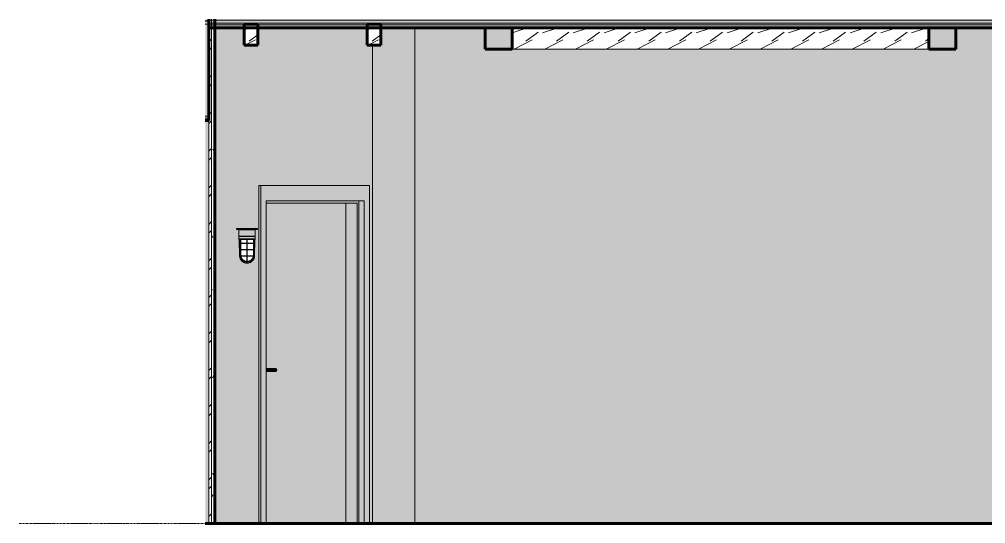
# Model space of a CAD drawing. Header units: inches. Extents: x 2872 to 9394, y -6 to 375.
# Drawn here: x 6504.2 to 6755.5, y 136 to 267.2 of the extents above; entities that cross this region are included whole.
import ezdxf

# ---------------------------------------------------------------- set-up
doc = ezdxf.new("R2010")
doc.units = ezdxf.units.IN
doc.header["$MEASUREMENT"] = 0
doc.linetypes.add('Grid Line 1_2_', pattern=[0.875, 0.5, -0.125, 0.125, -0.125])
for name, color, linetype, lineweight in [('0-3', 10, 'Continuous', 9), ('0-4', 90, 'Continuous', 5), ('A-DOOR', 31, 'Continuous', 18), ('A-DOOR-9', 31, 'Continuous', 9), ('A-DOOR-FRAM', 31, 'Continuous', 9), ('A-DOOR-FRAM-3', 31, 'Continuous', 18), ('A-FLOR-1', 8, 'Continuous', 5), ('A-FLOR-2', 7, 'Continuous', 60), ('A-FLOR-LEVL-1', 51, 'Grid Line 1_2_', 9), ('A-FLOR-MCUT-1', 250, 'Continuous', 18), ('A-FLOR-PATT-1', 252, 'Continuous', 9), ('A-FLOR-PATT-2', 253, 'Continuous', 9), ('A-FLOR-PATT-3', 10, 'Continuous', 9), ('A-WALL', 113, 'Continuous', 18), ('A-WALL-PATT-1', 111, 'Continuous', 9), ('E-LITE-EQPM', 33, 'Continuous', 9), ('I-WALL', 2, 'Continuous', 18), ('I-WALL-1', 2, 'Continuous', 5), ('I-WALL-4', 2, 'Continuous', 60), ('S-BEAM', 12, 'Continuous', 9), ('S-BEAM-2', 10, 'Continuous', 9), ('S-BEAM-3', 7, 'Continuous', 60), ('S-BEAM-5', 35, 'Continuous', 9)]:
    doc.layers.add(name, color=color, linetype=linetype, lineweight=lineweight)
pattern_1 = [(0, (0, 0), (0, 2.399), []), (315, (0, 0), (2.3985062, 0), [3.393, -3.393]), (45, (0, 0), (2.3985062, 0), [3.393, -3.393])]
pattern_2 = [(216.87, (3.199, 7.997), (23.9897714, 15.9936429), [3.998, -35.986]), (206.565, (7.997, 5.598), (-7.9970807, -7.996619), [8.941, -8.941]), (198.435, (7.997, 1.599), (-15.9938446, -7.9970983), [5.058, -20.23])]

# ---------------------------------------------------------------- blocks, each defined once
blk = doc.blocks.new('CTR - 1st Phase - Shell_rvt-6-INTERIOR ELEVATION - CORRIDOR EAST _202_E_ - 2ND FLOOR - WEST WALL')
at = {"layer": 'A-FLOR-1'}
blk.add_hatch(color=256, dxfattribs=at).paths.add_polyline_path([(2972.63, 265.75), (3479.22, 265.75), (3479.22, 266), (3481.17, 266), (3481.17, 266.25), (2447.2, 266.25), (2447.2, 265.75), (2964.41, 265.75)], flags=0)
at = {"layer": 'A-FLOR-PATT-1'}
h = blk.add_hatch(dxfattribs=at)
h.set_pattern_fill('FP_1', color=256, style=0, pattern_type=2)
h.set_pattern_definition([(161.57, (0.24, 0.24), (-1.92045124, 0.00015035), [0, -13.661, 1.517, 0]), (18.43, (-0.24, 0.24), (-1.92045124, -0.00015035), [0, -13.661, 1.517, 0]), (108.43, (0.24, 0.24), (0.95996907, -4.80073665), [4.553, -10.625]), (71.57, (-0.24, 0.24), (0.95996907, 4.80073665), [4.553, -10.625])])
h.paths.add_polyline_path([(3498.96, 242), (3498.96, 266), (3479.22, 266), (3479.22, 242)], flags=0)
h.paths.add_polyline_path([(2446.3, 242), (2447.2, 242), (2447.2, 266), (2446.3, 266), (2446.3, 242.06)], flags=0)
at = {"layer": 'A-FLOR-PATT-2'}
h = blk.add_hatch(dxfattribs=at)
h.set_pattern_fill('FP_2', color=256, style=0, pattern_type=2)
h.set_pattern_definition([(0, (0, 0), (7.68, 1.92), [0.634, -5.126, 0.634, -5.126, -30.72]), (0, (0, 0), (7.68, 1.92), [-11.52, 0.634, -10.886, 0.634, -5.126, -13.44]), (0, (0, 0), (7.68, 1.92), [-28.8, 0.634, -3.206, 0.634, -8.966]), (120, (2.88, 0.96), (-5.5027688, 5.6910751), [0.634, -5.126, 0.634, -5.126, -30.72]), (120, (2.88, 0.96), (-5.5027688, 5.6910751), [-11.52, 0.634, -10.886, 0.634, -5.126, -13.44]), (120, (2.88, 0.96), (-5.5027688, 5.6910751), [-28.8, 0.634, -3.206, 0.634, -8.966]), (240, (3.84, 4.8), (-2.1772312, -7.6110751), [0.634, -5.126, 0.634, -5.126, -30.72]), (240, (3.84, 4.8), (-2.1772312, -7.6110751), [-11.52, 0.634, -10.886, 0.634, -5.126, -13.44]), (240, (3.84, 4.8), (-2.1772312, -7.6110751), [-28.8, 0.634, -3.206, 0.634, -8.966])])
h.paths.add_polyline_path([(2980.85, 266.25), (3481.17, 266.25), (3481.17, 267), (2447.2, 267), (2447.2, 266.25), (2972.63, 266.25)], flags=0)
at = {"layer": 'A-FLOR-PATT-3'}
h = blk.add_hatch(dxfattribs=at)
h.set_pattern_fill('FP_3', color=256, style=0, pattern_type=2)
h.set_pattern_definition(pattern_1)
h.paths.add_polyline_path([(3479.22, 267), (3481.17, 267), (3481.17, 267.23), (2447.2, 267.23), (2447.2, 267), (3466.06, 267)], flags=0)
h = blk.add_hatch(dxfattribs=at)
h.set_pattern_fill('FP_3', color=256, style=0, pattern_type=2)
h.set_pattern_definition(pattern_1)
h.paths.add_polyline_path([(3309.81, 265), (3479.22, 265), (3479.22, 265.75), (2447.2, 265.75), (2447.2, 265), (3304.47, 265)], flags=0)
h = blk.add_hatch(dxfattribs=at)
h.set_pattern_fill('FP_4', color=256, style=0, pattern_type=2)
h.set_pattern_definition([(135, (0, 0), (-2.1213203, -2.1213203), [])])
h.paths.add_polyline_path([(2446.3, 135.97), (2447.2, 135.97), (2447.2, 136), (2446.3, 136)], flags=0)
at = {"layer": 'A-FLOR-2'}
for p, q in [((2447.2, 240.87), (2447.2, 267.23)), ((2447.2, 267.23), (2447.2, 265)), ((2447.2, 265), (3481.17, 265)), ((2446.3, 240.87), (2447.2, 240.87)), ((2447.2, 136), (2446.3, 136)), ((3202.37, 136), (2447.2, 136))]:
    blk.add_line(p, q, dxfattribs=at)
at = {"layer": 'A-FLOR-MCUT-1'}
for p, q in [((2447.2, 266.87), (2446.3, 266.87)), ((2447.2, 266.75), (2446.3, 266.75)), ((3481.17, 267), (2447.2, 267)), ((2447.2, 266), (2446.3, 266)), ((3481.17, 266.25), (2447.2, 266.25)), ((3481.17, 265.75), (2447.2, 265.75)), ((2447.2, 242), (2446.3, 242)), ((2447.2, 241.5), (2446.3, 241.5)), ((2447.2, 135.97), (2447.2, 136)), ((2447.2, 136), (2447.2, 135.97))]:
    blk.add_line(p, q, dxfattribs=at)
blk = doc.blocks.new('LVL-Laminated Veneer Lumber - 4X6 S_ PINE - NO_ 1-2422062-INTERIOR ELEVATION - CORRIDOR EAST _202_E_ - 2ND FLOOR - WEST WALL')
at = {"layer": 'S-BEAM'}
h = blk.add_hatch(dxfattribs=at)
h.set_pattern_fill('FP_36', color=256, style=0, pattern_type=2)
h.set_pattern_definition(pattern_2)
h.paths.add_polyline_path([(2456.44, 260.5), (2459.94, 260.5), (2459.94, 265), (2456.44, 265)], flags=0)
at = {"layer": 'S-BEAM-3'}
for p, q in [((2459.94, 266), (2456.44, 266)), ((2456.44, 266), (2456.44, 260.5)), ((2459.94, 260.5), (2459.94, 266)), ((2456.44, 260.5), (2459.94, 260.5))]:
    blk.add_line(p, q, dxfattribs=at)
blk = doc.blocks.new('LVL-Laminated Veneer Lumber - 4X6 S_ PINE - NO_ 1-2422063-INTERIOR ELEVATION - CORRIDOR EAST _202_E_ - 2ND FLOOR - WEST WALL')
at = {"layer": 'S-BEAM'}
h = blk.add_hatch(dxfattribs=at)
h.set_pattern_fill('FP_36', color=256, style=0, pattern_type=2)
h.set_pattern_definition(pattern_2)
h.paths.add_polyline_path([(2488.44, 260.5), (2491.94, 260.5), (2491.94, 265), (2488.44, 265), (2488.44, 260.78)], flags=0)
at = {"layer": 'S-BEAM-3'}
for p, q in [((2491.94, 266), (2488.44, 266)), ((2488.44, 266), (2488.44, 260.5)), ((2491.94, 260.5), (2491.94, 266)), ((2488.44, 260.5), (2491.94, 260.5))]:
    blk.add_line(p, q, dxfattribs=at)
blk = doc.blocks.new('LVL-Laminated Veneer Lumber - _2_SISTERED 4X6 PINE-2259914-INTERIOR ELEVATION - CORRIDOR EAST _202_E_ - 2ND FLOOR - WEST WALL')
at = {"layer": 'S-BEAM-5'}
blk.add_hatch(color=256, dxfattribs=at).paths.add_polyline_path([(2634.5, 259.5), (2641.5, 259.5), (2641.5, 265), (2634.5, 265), (2634.5, 261.17)], flags=0)
at = {"layer": 'S-BEAM-3'}
for p, q in [((2641.5, 265), (2634.5, 265)), ((2634.5, 265), (2634.5, 259.5)), ((2641.5, 259.5), (2641.5, 265)), ((2634.5, 259.5), (2641.5, 259.5))]:
    blk.add_line(p, q, dxfattribs=at)
blk = doc.blocks.new('LVL-Laminated Veneer Lumber - 4X6 S_ PINE - NO_ 1-2391456-INTERIOR ELEVATION - CORRIDOR EAST _202_E_ - 2ND FLOOR - WEST WALL')
at = {"layer": 'S-BEAM'}
h = blk.add_hatch(dxfattribs=at)
h.set_pattern_fill('FP_36', color=256, style=0, pattern_type=2)
h.set_pattern_definition(pattern_2)
h.paths.add_polyline_path([(2577.88, 259.5), (2634.5, 259.5), (2634.5, 265), (2526.12, 265), (2526.12, 259.5), (2569.66, 259.5)], flags=0)
at = {"layer": 'S-BEAM-2'}
blk.add_line((2634.5, 259.5), (2526.12, 259.5), dxfattribs=at)
blk = doc.blocks.new('CTR - 1st Phase - Structure_rvt-6-INTERIOR ELEVATION - CORRIDOR EAST _202_E_ - 2ND FLOOR - WEST WALL')
at = {"layer": '0-3'}
for name, p in [('LVL-Laminated Veneer Lumber - 4X6 S_ PINE - NO_ 1-2422062-INTERIOR ELEVATION - CORRIDOR EAST _202_E_ - 2ND FLOOR - WEST WALL', (0, 0)), ('LVL-Laminated Veneer Lumber - 4X6 S_ PINE - NO_ 1-2422063-INTERIOR ELEVATION - CORRIDOR EAST _202_E_ - 2ND FLOOR - WEST WALL', (0, 0)), ('LVL-Laminated Veneer Lumber - _2_SISTERED 4X6 PINE-2259914-INTERIOR ELEVATION - CORRIDOR EAST _202_E_ - 2ND FLOOR - WEST WALL', (-115.37, 0)), ('LVL-Laminated Veneer Lumber - 4X6 S_ PINE - NO_ 1-2391456-INTERIOR ELEVATION - CORRIDOR EAST _202_E_ - 2ND FLOOR - WEST WALL', (0, 0)), ('LVL-Laminated Veneer Lumber - _2_SISTERED 4X6 PINE-2259914-INTERIOR ELEVATION - CORRIDOR EAST _202_E_ - 2ND FLOOR - WEST WALL', (0, 0))]:
    blk.add_blockref(name, p, dxfattribs=at)
blk = doc.blocks.new('HOLLOW METAL - UNIT DOOR-2191978-INTERIOR ELEVATION - CORRIDOR EAST _202_E_ - 2ND FLOOR - WEST WALL')
at = {"layer": 'A-DOOR'}
for points in [[(2481.68, 136), (2482.89, 136), (2482.89, 219.38), (2462.16, 219.38), (2462.16, 176.39), (2464.72, 176.38), (2464.79, 176.34), (2464.84, 176.28), (2464.92, 176.1), (2464.92, 175.9), (2464.84, 175.72), (2464.79, 175.66), (2464.72, 175.62), (2464.65, 175.61), (2462.16, 175.61), (2462.16, 136), (2479.2, 136)], [(2464.92, 176), (2464.93, 176), (2464.89, 176.2), (2464.79, 176.34), (2464.72, 176.38), (2464.65, 176.39), (2462.16, 176.38), (2462.16, 176), (2462.75, 176)], [(2462.16, 175.61), (2464.72, 175.62), (2464.79, 175.66), (2464.84, 175.72), (2464.92, 175.9), (2464.93, 176), (2462.16, 175.99), (2462.16, 175.61)]]:
    blk.add_hatch(color=256, dxfattribs=at).paths.add_polyline_path(points, flags=0)
at = {"layer": 'A-DOOR-FRAM-3'}
for points in [[(2460.22, 136), (2460.75, 136), (2460.75, 224), (2460.22, 224), (2460.22, 142.15)], [(2488.5, 136), (2489.03, 136), (2489.03, 224), (2460.75, 224), (2460.75, 136), (2462.16, 136), (2462.16, 220), (2487.62, 220), (2487.62, 136), (2488.06, 136)], [(2486.25, 136), (2486.25, 220), (2462.16, 220), (2462.16, 219.38), (2485.81, 219.38), (2485.81, 136)], [(2483.38, 136), (2485.81, 136), (2485.81, 219.38), (2482.89, 219.38), (2482.89, 136), (2483.2, 136)], [(2487.62, 136), (2487.62, 220), (2486.25, 220), (2486.25, 136)]]:
    blk.add_hatch(color=256, dxfattribs=at).paths.add_polyline_path(points, flags=0)
at = {"layer": 'A-DOOR-9'}
for p, q in [((2464.65, 176.39), (2462.16, 176.39)), ((2462.16, 175.61), (2464.65, 175.61))]:
    blk.add_line(p, q, dxfattribs=at)
for start_param, end_param in [(4.712389, 6.283185), (3.141593, 4.712389)]:
    blk.add_ellipse((2464.65, 176), major_axis=(0, 0.394), ratio=0.707107, start_param=start_param, end_param=end_param, dxfattribs=at)
at = {"layer": 'A-DOOR-FRAM'}
for p, q in [((2460.75, 224), (2460.22, 224)), ((2489.03, 224), (2460.75, 224)), ((2460.75, 224), (2460.75, 136)), ((2489.03, 224), (2489.03, 136)), ((2462.16, 220), (2487.62, 220)), ((2462.16, 136), (2462.16, 220)), ((2462.16, 219.38), (2485.81, 219.38)), ((2482.89, 219.38), (2482.89, 136)), ((2485.81, 219.38), (2485.81, 136)), ((2486.25, 220), (2486.25, 136)), ((2487.62, 220), (2487.62, 136))]:
    blk.add_line(p, q, dxfattribs=at)
blk = doc.blocks.new('Lighting-Flood-Cooper-All-Pro-VT1730-LED - sconce-2283050-INTERIOR ELEVATION - CORRIDOR EAST _202_E_ - 2ND FLOOR - WEST WALL')
at = {"layer": 'E-LITE-EQPM'}
for points in [[(2454.62, 212.56), (2454.62, 212.75), (2454.43, 212.75), (2454.44, 212.56), (2454.56, 212.56)], [(2454.62, 212.56), (2454.83, 212.56), (2454.83, 212.75), (2454.62, 212.75)], [(2455.07, 212.56), (2455.19, 212.56), (2455.17, 212.75), (2454.83, 212.75), (2454.83, 212.56), (2454.97, 212.56)], [(2457.64, 210.81), (2459.27, 210.81), (2459.27, 212.44), (2455.07, 212.44), (2455.07, 210.81), (2457.61, 210.81)], [(2458.17, 212.44), (2459.21, 212.44), (2459.21, 212.56), (2455.14, 212.56), (2455.14, 212.44), (2458.1, 212.44)], [(2458.77, 212.56), (2459.16, 212.56), (2459.15, 212.75), (2455.19, 212.75), (2455.2, 212.56), (2458.64, 212.56)], [(2459.16, 212.56), (2459.52, 212.56), (2459.52, 212.75), (2459.16, 212.75), (2459.16, 212.56)], [(2459.62, 212.56), (2459.73, 212.56), (2459.73, 212.75), (2459.52, 212.75), (2459.52, 212.56)], [(2459.92, 212.56), (2459.91, 212.75), (2459.73, 212.75), (2459.73, 212.56), (2459.91, 212.56)], [(2458.98, 210.12), (2459.27, 210.12), (2459.27, 210.75), (2455.07, 210.75), (2455.07, 210.12), (2458.98, 210.12)], [(2456.76, 210.75), (2459.24, 210.75), (2459.24, 210.81), (2455.1, 210.81), (2455.1, 210.75), (2456.71, 210.75)], [(2455.21, 205.68), (2455.26, 205.69), (2455.16, 210.12), (2455.14, 210.12), (2455.19, 207.07), (2455.2, 206.58), (2455.21, 205.68)], [(2459.13, 205.68), (2459.19, 208.74), (2459.19, 209.22), (2459.2, 210.12), (2459.17, 210.12), (2459.1, 205.68), (2459.13, 205.68)], [(2455.55, 207.22), (2457.13, 207.22), (2457.15, 207.26), (2457.19, 207.27), (2457.22, 207.24), (2457.22, 207.22), (2459.13, 207.24), (2459.11, 207.31), (2457.22, 207.29), (2457.17, 207.27), (2457.13, 207.3), (2457.12, 207.31), (2455.22, 207.3), (2455.21, 207.24), (2455.37, 207.22), (2455.47, 207.22), (2455.55, 207.22)], [(2457.12, 203.75), (2457.46, 203.78), (2457.75, 203.84), (2458.03, 203.95), (2458.44, 204.22), (2458.67, 204.45), (2458.89, 204.77), (2459, 205.02), (2459.06, 205.16), (2459.11, 205.45), (2459.11, 205.68), (2459.1, 205.66), (2459.08, 205.61), (2459.07, 205.6), (2458.86, 204.83), (2458.36, 204.21), (2457.6, 203.84), (2457.2, 203.83), (2457.16, 203.77), (2457.14, 203.78), (2457.14, 203.84), (2457.13, 203.84), (2456.75, 203.84), (2455.99, 204.21), (2455.46, 204.86), (2455.26, 205.61), (2455.24, 205.62), (2455.23, 205.68), (2455.22, 205.68), (2455.27, 205.28), (2455.29, 205.16), (2455.52, 204.66), (2455.87, 204.25), (2456.11, 204.07), (2456.35, 203.93), (2456.86, 203.78), (2457.07, 203.76)], [(2455.62, 205.6), (2457.13, 205.6), (2457.15, 205.64), (2457.21, 205.63), (2457.22, 205.6), (2459.1, 205.62), (2459.08, 205.69), (2457.21, 205.67), (2457.19, 205.65), (2457.15, 205.65), (2457.14, 205.69), (2457.13, 205.69), (2455.25, 205.67), (2455.25, 205.61), (2455.61, 205.6)]]:
    blk.add_hatch(color=256, dxfattribs=at).paths.add_polyline_path(points, flags=0)
h = blk.add_hatch(color=256, dxfattribs=at)
h.paths.add_polyline_path([(2457.13, 203.84), (2457.13, 203.99), (2456.32, 204.21), (2455.67, 204.86), (2455.44, 205.6), (2455.28, 205.61), (2455.46, 204.86), (2455.99, 204.21), (2456.75, 203.84), (2456.92, 203.84)], flags=0)
h.paths.add_polyline_path([(2457.6, 203.84), (2458.36, 204.21), (2458.9, 204.9), (2459.07, 205.61), (2458.88, 205.6), (2458.64, 204.8), (2458.03, 204.21), (2457.22, 203.99), (2457.22, 203.84)], flags=0)
h.paths.add_polyline_path([(2455.26, 205.69), (2455.34, 205.69), (2455.44, 205.7), (2455.41, 207.23), (2455.3, 207.23), (2455.23, 207.22), (2455.26, 205.69)], flags=0)
h.paths.add_polyline_path([(2459.09, 205.69), (2459.12, 207.24), (2458.93, 207.22), (2458.91, 205.69), (2459.09, 205.69)], flags=0)
h.paths.add_polyline_path([(2455.23, 207.31), (2455.31, 207.31), (2455.41, 207.31), (2455.38, 208.85), (2455.28, 208.85), (2455.2, 208.85), (2455.23, 207.31)], flags=0)
h.paths.add_polyline_path([(2459.12, 207.31), (2459.14, 208.86), (2458.96, 208.85), (2458.94, 207.31), (2459.11, 207.31)], flags=0)
h.paths.add_polyline_path([(2455.2, 208.94), (2455.28, 208.94), (2455.38, 208.94), (2455.36, 210.12), (2455.18, 210.12), (2455.2, 208.94)], flags=0)
h.paths.add_polyline_path([(2459.15, 208.94), (2459.17, 210.12), (2458.98, 210.12), (2458.98, 208.94), (2459.13, 208.94)], flags=0)
h = blk.add_hatch(color=256, dxfattribs=at)
h.paths.add_polyline_path([(2455.44, 208.85), (2457.13, 208.85), (2457.15, 208.89), (2457.14, 208.91), (2457.08, 208.94), (2455.2, 208.94), (2455.19, 208.86), (2455.35, 208.85), (2455.44, 208.85)], flags=0)
h.paths.add_polyline_path([(2458.52, 208.85), (2459.16, 208.86), (2459.13, 208.94), (2457.22, 208.92), (2457.2, 208.88), (2457.22, 208.85), (2458.42, 208.85)], flags=0)
h = blk.add_hatch(color=256, dxfattribs=at)
h.paths.add_polyline_path([(2456.71, 209.9), (2457.13, 209.9), (2457.13, 210.12), (2455.41, 210.12), (2455.41, 209.9), (2456.58, 209.9)], flags=0)
h.paths.add_polyline_path([(2458.94, 209.9), (2458.94, 210.12), (2457.21, 210.12), (2457.23, 209.9), (2458.91, 209.9)], flags=0)
h = blk.add_hatch(color=256, dxfattribs=at)
h.paths.add_polyline_path([(2457.17, 205.68), (2457.21, 205.69), (2457.22, 206.45), (2457.21, 207.26), (2457.17, 207.27), (2457.13, 207.25), (2457.15, 205.68), (2457.17, 205.68)], flags=0)
h.paths.add_polyline_path([(2457.18, 207.27), (2457.22, 207.3), (2457.2, 208.88), (2457.2, 208.9), (2457.22, 208.94), (2457.2, 210.12), (2457.14, 210.11), (2457.13, 209.36), (2457.15, 208.9), (2457.14, 208.88), (2457.13, 208.84), (2457.15, 207.28), (2457.17, 207.27)], flags=0)
h = blk.add_hatch(color=256, dxfattribs=at)
h.paths.add_polyline_path([(2457.18, 203.76), (2457.22, 203.96), (2457.2, 205.48), (2457.2, 205.64), (2457.14, 205.63), (2457.13, 205.6), (2457.13, 203.84), (2457.16, 203.83), (2457.16, 203.77), (2457.17, 203.76)], flags=0)
h.paths.add_polyline_path([(2457.17, 205.64), (2457.2, 205.65), (2457.2, 205.68), (2457.14, 205.66), (2457.17, 205.65)], flags=0)
for p, q in [((2454.42, 212.75), (2454.42, 212.56)), ((2454.43, 212.75), (2454.62, 212.75)), ((2454.62, 212.56), (2454.43, 212.56)), ((2454.62, 212.75), (2454.83, 212.75)), ((2454.62, 212.75), (2454.62, 212.56)), ((2454.83, 212.56), (2454.62, 212.56)), ((2454.83, 212.75), (2455.19, 212.75)), ((2455.19, 212.56), (2454.83, 212.56)), ((2455.07, 209.9), (2455.07, 212.75)), ((2455.07, 212.75), (2459.27, 212.75)), ((2455.07, 212.44), (2455.07, 210.81)), ((2455.07, 212.44), (2459.27, 212.44)), ((2455.14, 212.56), (2455.14, 212.44)), ((2455.19, 212.75), (2459.16, 212.75)), ((2455.19, 212.56), (2455.19, 212.75)), ((2459.16, 212.56), (2455.19, 212.56)), ((2459.16, 212.75), (2459.52, 212.75)), ((2459.16, 212.75), (2459.16, 212.56)), ((2459.52, 212.56), (2459.16, 212.56)), ((2459.21, 212.44), (2459.21, 212.56)), ((2459.27, 212.75), (2459.27, 209.9)), ((2459.27, 210.81), (2459.27, 212.44)), ((2459.52, 212.75), (2459.73, 212.75)), ((2459.73, 212.56), (2459.52, 212.56)), ((2459.73, 212.75), (2459.92, 212.75)), ((2459.73, 212.75), (2459.73, 212.56)), ((2459.92, 212.56), (2459.73, 212.56)), ((2459.92, 212.56), (2459.92, 212.75)), ((2455.07, 210.81), (2459.27, 210.81)), ((2455.07, 210.75), (2455.07, 210.12)), ((2455.07, 210.75), (2459.27, 210.75)), ((2455.07, 210.12), (2459.27, 210.12)), ((2459.27, 209.9), (2455.07, 209.9)), ((2455.1, 210.81), (2455.1, 210.75)), ((2455.13, 210.12), (2455.21, 205.68)), ((2455.14, 209.9), (2455.21, 205.68)), ((2455.33, 208.85), (2455.35, 208.85)), ((2455.36, 210.12), (2455.38, 208.94)), ((2455.38, 208.85), (2455.41, 207.31)), ((2455.41, 210.12), (2455.41, 209.9)), ((2455.41, 209.9), (2457.13, 209.9)), ((2455.52, 209.9), (2455.52, 205.87)), ((2457.13, 210.13), (2457.13, 205.68)), ((2457.22, 205.68), (2457.22, 210.13)), ((2457.22, 209.9), (2458.94, 209.9)), ((2458.82, 205.87), (2458.82, 209.9)), ((2458.94, 209.9), (2458.94, 210.12)), ((2458.96, 208.85), (2458.94, 207.31)), ((2458.98, 210.12), (2458.96, 208.94)), ((2459.14, 205.68), (2459.21, 210.12)), ((2459.21, 209.9), (2459.14, 205.68)), ((2459.24, 210.75), (2459.24, 210.81)), ((2459.27, 210.12), (2459.27, 210.75)), ((2455.35, 207.22), (2455.37, 207.22)), ((2455.41, 207.23), (2455.44, 205.68)), ((2458.93, 207.22), (2458.91, 205.68)), ((2455.38, 205.6), (2455.4, 205.6)), ((2457.13, 205.6), (2457.13, 205.3)), ((2457.13, 203.99), (2457.13, 204.21)), ((2457.13, 203.84), (2457.13, 203.98)), ((2457.22, 204.21), (2457.22, 203.99)), ((2457.22, 203.98), (2457.22, 203.84))]:
    blk.add_line(p, q, dxfattribs=at)
at = {"layer": 'E-LITE-EQPM', "flags": 128}
for points in [[(2455.2, 208.85), (2455.2, 208.85), (2455.2, 208.85), (2455.2, 208.85), (2455.19, 208.85), (2455.19, 208.85), (2455.19, 208.85), (2455.19, 208.85), (2455.19, 208.85), (2455.19, 208.85), (2455.18, 208.85), (2455.18, 208.85), (2455.18, 208.85), (2455.18, 208.85), (2455.18, 208.85), (2455.18, 208.85), (2455.17, 208.86), (2455.17, 208.86), (2455.17, 208.86), (2455.17, 208.86), (2455.17, 208.86), (2455.17, 208.86), (2455.17, 208.86), (2455.16, 208.86), (2455.16, 208.87), (2455.16, 208.87), (2455.16, 208.87), (2455.16, 208.87), (2455.16, 208.87), (2455.16, 208.87), (2455.16, 208.88), (2455.16, 208.88), (2455.16, 208.88), (2455.16, 208.88), (2455.16, 208.88), (2455.16, 208.88), (2455.16, 208.89), (2455.15, 208.89), (2455.15, 208.89), (2455.15, 208.89), (2455.15, 208.89), (2455.15, 208.9), (2455.15, 208.9), (2455.16, 208.9), (2455.16, 208.9), (2455.16, 208.9), (2455.16, 208.91), (2455.16, 208.91), (2455.16, 208.91), (2455.16, 208.91), (2455.16, 208.91), (2455.16, 208.91), (2455.16, 208.92), (2455.16, 208.92), (2455.16, 208.92), (2455.16, 208.92), (2455.17, 208.92), (2455.17, 208.92), (2455.17, 208.92), (2455.17, 208.93), (2455.17, 208.93), (2455.17, 208.93), (2455.17, 208.93), (2455.17, 208.93), (2455.18, 208.93), (2455.18, 208.93), (2455.18, 208.93), (2455.18, 208.93), (2455.18, 208.94), (2455.18, 208.94), (2455.19, 208.94), (2455.19, 208.94), (2455.19, 208.94), (2455.19, 208.94), (2455.19, 208.94), (2455.2, 208.94), (2455.2, 208.94), (2455.2, 208.94), (2455.2, 208.94), (2455.2, 208.94)], [(2455.2, 208.94), (2455.2, 208.94), (2455.21, 208.94), (2455.22, 208.94), (2455.23, 208.94), (2455.24, 208.94), (2455.26, 208.94)], [(2459.15, 208.94), (2459.14, 208.94), (2459.14, 208.94), (2459.13, 208.94), (2459.12, 208.94), (2459.11, 208.94), (2459.09, 208.94), (2459.07, 208.94), (2459.05, 208.94), (2459.02, 208.94), (2458.99, 208.94), (2458.96, 208.94), (2458.92, 208.94), (2458.89, 208.94), (2458.84, 208.94), (2458.8, 208.94), (2458.76, 208.94), (2458.71, 208.94), (2458.66, 208.94), (2458.6, 208.94), (2458.55, 208.94), (2458.49, 208.94), (2458.43, 208.94), (2458.37, 208.94), (2458.3, 208.94), (2458.24, 208.94), (2458.17, 208.94), (2458.1, 208.94), (2458.03, 208.94), (2457.96, 208.94), (2457.89, 208.94), (2457.81, 208.94), (2457.74, 208.94), (2457.66, 208.94), (2457.59, 208.94), (2457.51, 208.94), (2457.43, 208.94), (2457.35, 208.94), (2457.27, 208.94), (2457.2, 208.94), (2457.12, 208.94), (2457.04, 208.94), (2456.96, 208.94), (2456.88, 208.94), (2456.8, 208.94), (2456.73, 208.94), (2456.65, 208.94), (2456.57, 208.94), (2456.5, 208.94), (2456.43, 208.94), (2456.35, 208.94), (2456.28, 208.94), (2456.21, 208.94), (2456.14, 208.94), (2456.08, 208.94), (2456.01, 208.94), (2455.95, 208.94), (2455.89, 208.94), (2455.83, 208.94), (2455.77, 208.94), (2455.72, 208.94), (2455.67, 208.94), (2455.62, 208.94), (2455.57, 208.94), (2455.53, 208.94), (2455.48, 208.94), (2455.44, 208.94), (2455.41, 208.94), (2455.37, 208.94), (2455.34, 208.94), (2455.32, 208.94), (2455.29, 208.94), (2455.27, 208.94), (2455.25, 208.94), (2455.23, 208.94), (2455.22, 208.94), (2455.21, 208.94), (2455.21, 208.94), (2455.2, 208.94), (2455.2, 208.94)], [(2455.27, 208.85), (2455.25, 208.85), (2455.23, 208.85), (2455.22, 208.85), (2455.21, 208.85), (2455.21, 208.85), (2455.2, 208.85), (2455.2, 208.85)], [(2455.2, 208.85), (2455.2, 208.85), (2455.21, 208.85), (2455.22, 208.85), (2455.23, 208.85), (2455.24, 208.85), (2455.26, 208.85), (2455.28, 208.85), (2455.3, 208.85), (2455.33, 208.85), (2455.36, 208.85), (2455.39, 208.85), (2455.42, 208.85), (2455.46, 208.85), (2455.5, 208.85), (2455.55, 208.85), (2455.59, 208.85), (2455.64, 208.85), (2455.69, 208.85), (2455.74, 208.85), (2455.8, 208.85), (2455.86, 208.85), (2455.92, 208.85), (2455.98, 208.85), (2456.04, 208.85), (2456.11, 208.85), (2456.18, 208.85), (2456.24, 208.85), (2456.31, 208.85), (2456.39, 208.85), (2456.46, 208.85), (2456.53, 208.85), (2456.61, 208.85), (2456.68, 208.85), (2456.76, 208.85), (2456.84, 208.85), (2456.92, 208.85), (2456.99, 208.85), (2457.07, 208.85), (2457.15, 208.85), (2457.23, 208.85), (2457.31, 208.85), (2457.39, 208.85), (2457.47, 208.85), (2457.54, 208.85), (2457.62, 208.85), (2457.7, 208.85), (2457.77, 208.85), (2457.85, 208.85), (2457.92, 208.85), (2457.99, 208.85), (2458.07, 208.85), (2458.14, 208.85), (2458.2, 208.85), (2458.27, 208.85), (2458.33, 208.85), (2458.4, 208.85), (2458.46, 208.85), (2458.52, 208.85), (2458.57, 208.85), (2458.63, 208.85), (2458.68, 208.85), (2458.73, 208.85), (2458.78, 208.85), (2458.82, 208.85), (2458.86, 208.85), (2458.9, 208.85), (2458.94, 208.85), (2458.97, 208.85), (2459, 208.85), (2459.03, 208.85), (2459.06, 208.85), (2459.08, 208.85), (2459.1, 208.85), (2459.11, 208.85), (2459.13, 208.85), (2459.14, 208.85), (2459.14, 208.85), (2459.15, 208.85), (2459.15, 208.85)], [(2459.15, 208.85), (2459.14, 208.85), (2459.14, 208.85), (2459.13, 208.85), (2459.12, 208.85), (2459.11, 208.85), (2459.09, 208.85), (2459.07, 208.85)], [(2459.08, 208.94), (2459.1, 208.94), (2459.11, 208.94), (2459.13, 208.94), (2459.14, 208.94), (2459.14, 208.94), (2459.15, 208.94), (2459.15, 208.94)], [(2459.15, 208.94), (2459.15, 208.94), (2459.15, 208.94), (2459.15, 208.94), (2459.15, 208.94), (2459.16, 208.94), (2459.16, 208.94), (2459.16, 208.94), (2459.16, 208.94), (2459.16, 208.94), (2459.16, 208.94), (2459.17, 208.94), (2459.17, 208.93), (2459.17, 208.93), (2459.17, 208.93), (2459.17, 208.93), (2459.17, 208.93), (2459.18, 208.93), (2459.18, 208.93), (2459.18, 208.93), (2459.18, 208.93), (2459.18, 208.92), (2459.18, 208.92), (2459.18, 208.92), (2459.18, 208.92), (2459.19, 208.92), (2459.19, 208.92), (2459.19, 208.91), (2459.19, 208.91), (2459.19, 208.91), (2459.19, 208.91), (2459.19, 208.91), (2459.19, 208.91), (2459.19, 208.9), (2459.19, 208.9), (2459.19, 208.9), (2459.19, 208.9), (2459.19, 208.9), (2459.19, 208.9), (2459.19, 208.89), (2459.19, 208.89), (2459.19, 208.89), (2459.19, 208.89), (2459.19, 208.89), (2459.19, 208.88), (2459.19, 208.88), (2459.19, 208.88), (2459.19, 208.88), (2459.19, 208.88), (2459.19, 208.87), (2459.19, 208.87), (2459.19, 208.87), (2459.19, 208.87), (2459.19, 208.87), (2459.18, 208.87), (2459.18, 208.87), (2459.18, 208.86), (2459.18, 208.86), (2459.18, 208.86), (2459.18, 208.86), (2459.18, 208.86), (2459.18, 208.86), (2459.17, 208.86), (2459.17, 208.85), (2459.17, 208.85), (2459.17, 208.85), (2459.17, 208.85), (2459.17, 208.85), (2459.16, 208.85), (2459.16, 208.85), (2459.16, 208.85), (2459.16, 208.85), (2459.16, 208.85), (2459.16, 208.85), (2459.15, 208.85), (2459.15, 208.85), (2459.15, 208.85), (2459.15, 208.85), (2459.15, 208.85), (2459.15, 208.85)], [(2455.23, 207.22), (2455.23, 207.22), (2455.23, 207.22), (2455.22, 207.22), (2455.22, 207.22), (2455.22, 207.22), (2455.22, 207.22), (2455.22, 207.22), (2455.21, 207.22), (2455.21, 207.22), (2455.21, 207.22), (2455.21, 207.23), (2455.21, 207.23), (2455.21, 207.23), (2455.2, 207.23), (2455.2, 207.23), (2455.2, 207.23), (2455.2, 207.23), (2455.2, 207.23), (2455.2, 207.23), (2455.2, 207.24), (2455.19, 207.24), (2455.19, 207.24), (2455.19, 207.24), (2455.19, 207.24), (2455.19, 207.24), (2455.19, 207.24), (2455.19, 207.25), (2455.19, 207.25), (2455.19, 207.25), (2455.19, 207.25), (2455.19, 207.25), (2455.18, 207.25), (2455.18, 207.26), (2455.18, 207.26), (2455.18, 207.26), (2455.18, 207.26), (2455.18, 207.26), (2455.18, 207.27), (2455.18, 207.27), (2455.18, 207.27), (2455.18, 207.27), (2455.18, 207.27), (2455.18, 207.27), (2455.18, 207.28), (2455.18, 207.28), (2455.18, 207.28), (2455.18, 207.28), (2455.19, 207.28), (2455.19, 207.29), (2455.19, 207.29), (2455.19, 207.29), (2455.19, 207.29), (2455.19, 207.29), (2455.19, 207.29), (2455.19, 207.3), (2455.19, 207.3), (2455.19, 207.3), (2455.2, 207.3), (2455.2, 207.3), (2455.2, 207.3), (2455.2, 207.3), (2455.2, 207.3), (2455.2, 207.31), (2455.2, 207.31), (2455.21, 207.31), (2455.21, 207.31), (2455.21, 207.31), (2455.21, 207.31), (2455.21, 207.31), (2455.21, 207.31), (2455.22, 207.31), (2455.22, 207.31), (2455.22, 207.31), (2455.22, 207.31), (2455.22, 207.31), (2455.22, 207.31), (2455.23, 207.31), (2455.23, 207.31), (2455.23, 207.31)], [(2455.23, 207.31), (2455.23, 207.31), (2455.24, 207.31), (2455.24, 207.31), (2455.25, 207.31), (2455.27, 207.31), (2455.29, 207.31), (2455.31, 207.31)], [(2459.12, 207.31), (2459.12, 207.31), (2459.11, 207.31), (2459.1, 207.31), (2459.09, 207.31), (2459.08, 207.31), (2459.06, 207.31), (2459.04, 207.31), (2459.02, 207.31), (2458.99, 207.31), (2458.96, 207.31), (2458.93, 207.31), (2458.9, 207.31), (2458.86, 207.31), (2458.82, 207.31), (2458.78, 207.31), (2458.73, 207.31), (2458.69, 207.31), (2458.64, 207.31), (2458.58, 207.31), (2458.53, 207.31), (2458.47, 207.31), (2458.41, 207.31), (2458.35, 207.31), (2458.29, 207.31), (2458.22, 207.31), (2458.16, 207.31), (2458.09, 207.31), (2458.02, 207.31), (2457.95, 207.31), (2457.88, 207.31), (2457.81, 207.31), (2457.73, 207.31), (2457.66, 207.31), (2457.58, 207.31), (2457.5, 207.31), (2457.43, 207.31), (2457.35, 207.31), (2457.27, 207.31), (2457.19, 207.31), (2457.12, 207.31), (2457.04, 207.31), (2456.96, 207.31), (2456.88, 207.31), (2456.81, 207.31), (2456.73, 207.31), (2456.66, 207.31), (2456.58, 207.31), (2456.51, 207.31), (2456.44, 207.31), (2456.36, 207.31), (2456.29, 207.31), (2456.23, 207.31), (2456.16, 207.31), (2456.09, 207.31), (2456.03, 207.31), (2455.97, 207.31), (2455.91, 207.31), (2455.85, 207.31), (2455.79, 207.31), (2455.74, 207.31), (2455.69, 207.31), (2455.64, 207.31), (2455.59, 207.31), (2455.55, 207.31), (2455.51, 207.31), (2455.47, 207.31), (2455.43, 207.31), (2455.4, 207.31), (2455.37, 207.31), (2455.34, 207.31), (2455.32, 207.31), (2455.3, 207.31), (2455.28, 207.31), (2455.26, 207.31), (2455.25, 207.31), (2455.24, 207.31), (2455.23, 207.31), (2455.23, 207.31), (2455.23, 207.31)], [(2455.3, 207.22), (2455.28, 207.22), (2455.26, 207.22), (2455.25, 207.22), (2455.24, 207.22), (2455.23, 207.22), (2455.23, 207.22), (2455.23, 207.22)], [(2455.23, 207.22), (2455.23, 207.22), (2455.24, 207.22), (2455.24, 207.22), (2455.25, 207.22), (2455.27, 207.22), (2455.29, 207.22), (2455.31, 207.22), (2455.33, 207.22), (2455.35, 207.22), (2455.38, 207.22), (2455.41, 207.22), (2455.45, 207.22), (2455.49, 207.22), (2455.53, 207.22), (2455.57, 207.22), (2455.61, 207.22), (2455.66, 207.22), (2455.71, 207.22), (2455.76, 207.22), (2455.82, 207.22), (2455.88, 207.22), (2455.94, 207.22), (2456, 207.22), (2456.06, 207.22), (2456.12, 207.22), (2456.19, 207.22), (2456.26, 207.22), (2456.33, 207.22), (2456.4, 207.22), (2456.47, 207.22), (2456.54, 207.22), (2456.62, 207.22), (2456.69, 207.22), (2456.77, 207.22), (2456.84, 207.22), (2456.92, 207.22), (2457, 207.22), (2457.08, 207.22), (2457.15, 207.22), (2457.23, 207.22), (2457.31, 207.22), (2457.39, 207.22), (2457.46, 207.22), (2457.54, 207.22), (2457.62, 207.22), (2457.69, 207.22), (2457.77, 207.22), (2457.84, 207.22), (2457.91, 207.22), (2457.98, 207.22), (2458.05, 207.22), (2458.12, 207.22), (2458.19, 207.22), (2458.25, 207.22), (2458.32, 207.22), (2458.38, 207.22), (2458.44, 207.22), (2458.5, 207.22), (2458.55, 207.22), (2458.61, 207.22), (2458.66, 207.22), (2458.71, 207.22), (2458.75, 207.22), (2458.8, 207.22), (2458.84, 207.22), (2458.88, 207.22), (2458.91, 207.22), (2458.95, 207.22), (2458.98, 207.22), (2459.01, 207.22), (2459.03, 207.22), (2459.05, 207.22), (2459.07, 207.22), (2459.09, 207.22), (2459.1, 207.22), (2459.11, 207.22), (2459.11, 207.22), (2459.12, 207.22), (2459.12, 207.22)], [(2459.12, 207.22), (2459.12, 207.22), (2459.11, 207.22), (2459.1, 207.22), (2459.09, 207.22), (2459.08, 207.22), (2459.06, 207.22), (2459.04, 207.22)], [(2459.05, 207.31), (2459.07, 207.31), (2459.09, 207.31), (2459.1, 207.31), (2459.11, 207.31), (2459.11, 207.31), (2459.12, 207.31), (2459.12, 207.31)], [(2459.12, 207.31), (2459.12, 207.31), (2459.12, 207.31), (2459.12, 207.31), (2459.13, 207.31), (2459.13, 207.31), (2459.13, 207.31), (2459.13, 207.31), (2459.13, 207.31), (2459.13, 207.31), (2459.14, 207.31), (2459.14, 207.31), (2459.14, 207.31), (2459.14, 207.31), (2459.14, 207.31), (2459.14, 207.31), (2459.15, 207.31), (2459.15, 207.3), (2459.15, 207.3), (2459.15, 207.3), (2459.15, 207.3), (2459.15, 207.3), (2459.15, 207.3), (2459.16, 207.3), (2459.16, 207.29), (2459.16, 207.29), (2459.16, 207.29), (2459.16, 207.29), (2459.16, 207.29), (2459.16, 207.29), (2459.16, 207.28), (2459.16, 207.28), (2459.16, 207.28), (2459.16, 207.28), (2459.16, 207.28), (2459.16, 207.28), (2459.16, 207.27), (2459.16, 207.27), (2459.16, 207.27), (2459.16, 207.27), (2459.16, 207.27), (2459.16, 207.26), (2459.16, 207.26), (2459.16, 207.26), (2459.16, 207.26), (2459.16, 207.26), (2459.16, 207.26), (2459.16, 207.25), (2459.16, 207.25), (2459.16, 207.25), (2459.16, 207.25), (2459.16, 207.25), (2459.16, 207.24), (2459.16, 207.24), (2459.16, 207.24), (2459.16, 207.24), (2459.15, 207.24), (2459.15, 207.24), (2459.15, 207.24), (2459.15, 207.23), (2459.15, 207.23), (2459.15, 207.23), (2459.15, 207.23), (2459.15, 207.23), (2459.14, 207.23), (2459.14, 207.23), (2459.14, 207.23), (2459.14, 207.23), (2459.14, 207.22), (2459.14, 207.22), (2459.13, 207.22), (2459.13, 207.22), (2459.13, 207.22), (2459.13, 207.22), (2459.13, 207.22), (2459.12, 207.22), (2459.12, 207.22), (2459.12, 207.22), (2459.12, 207.22), (2459.12, 207.22)], [(2455.26, 205.6), (2455.26, 205.6), (2455.26, 205.6), (2455.25, 205.6), (2455.25, 205.6), (2455.25, 205.6), (2455.25, 205.6), (2455.25, 205.6), (2455.25, 205.6), (2455.24, 205.6), (2455.24, 205.6), (2455.24, 205.6), (2455.24, 205.6), (2455.24, 205.6), (2455.24, 205.6), (2455.23, 205.6), (2455.23, 205.61), (2455.23, 205.61), (2455.23, 205.61), (2455.23, 205.61), (2455.23, 205.61), (2455.23, 205.61), (2455.22, 205.61), (2455.22, 205.61), (2455.22, 205.62), (2455.22, 205.62), (2455.22, 205.62), (2455.22, 205.62), (2455.22, 205.62), (2455.22, 205.62), (2455.22, 205.63), (2455.22, 205.63), (2455.22, 205.63), (2455.21, 205.63), (2455.21, 205.63), (2455.21, 205.63), (2455.21, 205.64), (2455.21, 205.64), (2455.21, 205.64), (2455.21, 205.64), (2455.21, 205.64), (2455.21, 205.65), (2455.21, 205.65), (2455.21, 205.65), (2455.21, 205.65), (2455.21, 205.65), (2455.22, 205.66), (2455.22, 205.66), (2455.22, 205.66), (2455.22, 205.66), (2455.22, 205.66), (2455.22, 205.66), (2455.22, 205.67), (2455.22, 205.67), (2455.22, 205.67), (2455.22, 205.67), (2455.22, 205.67), (2455.22, 205.67), (2455.23, 205.67), (2455.23, 205.68), (2455.23, 205.68), (2455.23, 205.68), (2455.23, 205.68), (2455.23, 205.68), (2455.23, 205.68), (2455.24, 205.68), (2455.24, 205.68), (2455.24, 205.68), (2455.24, 205.69), (2455.24, 205.69), (2455.24, 205.69), (2455.25, 205.69), (2455.25, 205.69), (2455.25, 205.69), (2455.25, 205.69), (2455.25, 205.69), (2455.26, 205.69), (2455.26, 205.69), (2455.26, 205.69), (2455.26, 205.69)], [(2459.14, 205.68), (2459.1, 205.33), (2459, 204.99), (2458.84, 204.68), (2458.63, 204.39), (2458.37, 204.16), (2458.07, 203.97), (2457.74, 203.83), (2457.4, 203.76), (2457.05, 203.75), (2456.7, 203.81), (2456.36, 203.93), (2456.06, 204.1), (2455.79, 204.32), (2455.56, 204.6), (2455.39, 204.9), (2455.27, 205.23), (2455.21, 205.68)], [(2455.26, 205.69), (2455.26, 205.69), (2455.27, 205.69), (2455.27, 205.69), (2455.28, 205.69), (2455.3, 205.69), (2455.32, 205.69), (2455.33, 205.69)], [(2459.09, 205.69), (2459.09, 205.69), (2459.08, 205.69), (2459.07, 205.69), (2459.06, 205.69), (2459.05, 205.69), (2459.03, 205.69), (2459.01, 205.69), (2458.99, 205.69), (2458.96, 205.69), (2458.94, 205.69), (2458.9, 205.69), (2458.87, 205.69), (2458.83, 205.69), (2458.79, 205.69), (2458.75, 205.69), (2458.71, 205.69), (2458.66, 205.69), (2458.61, 205.69), (2458.56, 205.69), (2458.51, 205.69), (2458.45, 205.69), (2458.39, 205.69), (2458.33, 205.69), (2458.27, 205.69), (2458.21, 205.69), (2458.14, 205.69), (2458.08, 205.69), (2458.01, 205.69), (2457.94, 205.69), (2457.87, 205.69), (2457.8, 205.69), (2457.72, 205.69), (2457.65, 205.69), (2457.57, 205.69), (2457.5, 205.69), (2457.42, 205.69), (2457.35, 205.69), (2457.27, 205.69), (2457.19, 205.69), (2457.12, 205.69), (2457.04, 205.69), (2456.97, 205.69), (2456.89, 205.69), (2456.81, 205.69), (2456.74, 205.69), (2456.66, 205.69), (2456.59, 205.69), (2456.52, 205.69), (2456.45, 205.69), (2456.38, 205.69), (2456.31, 205.69), (2456.24, 205.69), (2456.17, 205.69), (2456.11, 205.69), (2456.05, 205.69), (2455.99, 205.69), (2455.93, 205.69), (2455.87, 205.69), (2455.82, 205.69), (2455.76, 205.69), (2455.71, 205.69), (2455.66, 205.69), (2455.62, 205.69), (2455.57, 205.69), (2455.53, 205.69), (2455.5, 205.69), (2455.46, 205.69), (2455.43, 205.69), (2455.4, 205.69), (2455.37, 205.69), (2455.35, 205.69), (2455.33, 205.69), (2455.31, 205.69), (2455.29, 205.69), (2455.28, 205.69), (2455.27, 205.69), (2455.26, 205.69), (2455.26, 205.69), (2455.26, 205.69)], [(2455.35, 205.6), (2455.33, 205.6), (2455.31, 205.6), (2455.29, 205.6), (2455.28, 205.6), (2455.27, 205.6), (2455.26, 205.6), (2455.26, 205.6), (2455.26, 205.6)], [(2455.26, 205.6), (2455.26, 205.6), (2455.27, 205.6), (2455.27, 205.6), (2455.28, 205.6), (2455.3, 205.6), (2455.32, 205.6), (2455.33, 205.6), (2455.36, 205.6), (2455.38, 205.6), (2455.41, 205.6), (2455.44, 205.6), (2455.48, 205.6), (2455.51, 205.6), (2455.55, 205.6), (2455.59, 205.6), (2455.64, 205.6), (2455.69, 205.6), (2455.74, 205.6), (2455.79, 205.6), (2455.84, 205.6), (2455.9, 205.6), (2455.95, 205.6), (2456.01, 205.6), (2456.08, 205.6), (2456.14, 205.6), (2456.21, 205.6), (2456.27, 205.6), (2456.34, 205.6), (2456.41, 205.6), (2456.48, 205.6), (2456.55, 205.6), (2456.63, 205.6), (2456.7, 205.6), (2456.77, 205.6), (2456.85, 205.6), (2456.92, 205.6), (2457, 205.6), (2457.08, 205.6), (2457.15, 205.6), (2457.23, 205.6), (2457.31, 205.6), (2457.38, 205.6), (2457.46, 205.6), (2457.53, 205.6), (2457.61, 205.6), (2457.68, 205.6), (2457.76, 205.6), (2457.83, 205.6), (2457.9, 205.6), (2457.97, 205.6), (2458.04, 205.6), (2458.11, 205.6), (2458.17, 205.6), (2458.24, 205.6), (2458.3, 205.6), (2458.36, 205.6), (2458.42, 205.6), (2458.48, 205.6), (2458.53, 205.6), (2458.58, 205.6), (2458.64, 205.6), (2458.68, 205.6), (2458.73, 205.6), (2458.77, 205.6), (2458.81, 205.6), (2458.85, 205.6), (2458.89, 205.6), (2458.92, 205.6), (2458.95, 205.6), (2458.98, 205.6), (2459, 205.6), (2459.02, 205.6), (2459.04, 205.6), (2459.06, 205.6), (2459.07, 205.6), (2459.08, 205.6), (2459.08, 205.6), (2459.09, 205.6), (2459.09, 205.6)], [(2457.11, 204.22), (2457.04, 204.23), (2456.98, 204.23), (2456.91, 204.24), (2456.85, 204.25), (2456.78, 204.27), (2456.72, 204.29), (2456.65, 204.3), (2456.59, 204.33), (2456.53, 204.35), (2456.47, 204.38), (2456.41, 204.41), (2456.35, 204.44), (2456.3, 204.47), (2456.24, 204.51), (2456.19, 204.55), (2456.14, 204.59), (2456.09, 204.63), (2456.04, 204.68), (2455.99, 204.72), (2455.95, 204.77), (2455.9, 204.82), (2455.86, 204.87), (2455.82, 204.92), (2455.79, 204.98), (2455.75, 205.04), (2455.72, 205.09), (2455.69, 205.15), (2455.66, 205.21), (2455.64, 205.27), (2455.61, 205.34), (2455.59, 205.4), (2455.58, 205.46), (2455.56, 205.53), (2455.55, 205.59), (2455.54, 205.66), (2455.53, 205.72), (2455.53, 205.79), (2455.52, 205.85), (2455.52, 205.87)], [(2457.13, 205.68), (2457.13, 204.86), (2457.13, 204.21), (2457.13, 203.84)], [(2457.22, 203.8), (2457.22, 203.79), (2457.22, 203.78), (2457.22, 203.78), (2457.21, 203.77), (2457.21, 203.77), (2457.2, 203.76), (2457.2, 203.76), (2457.19, 203.75), (2457.18, 203.75), (2457.17, 203.75), (2457.16, 203.75), (2457.15, 203.76), (2457.14, 203.76), (2457.14, 203.77), (2457.13, 203.78), (2457.13, 203.79), (2457.13, 203.8)], [(2458.82, 205.87), (2458.82, 205.81), (2458.82, 205.74), (2458.81, 205.67), (2458.8, 205.61), (2458.79, 205.54), (2458.78, 205.48), (2458.76, 205.42), (2458.74, 205.35), (2458.72, 205.29), (2458.69, 205.23), (2458.67, 205.17), (2458.64, 205.11), (2458.61, 205.05), (2458.57, 204.99), (2458.54, 204.94), (2458.5, 204.89), (2458.46, 204.83), (2458.41, 204.78), (2458.37, 204.73), (2458.32, 204.69), (2458.28, 204.64), (2458.23, 204.6), (2458.17, 204.56), (2458.12, 204.52), (2458.07, 204.48), (2458.01, 204.45), (2457.95, 204.42), (2457.89, 204.39), (2457.83, 204.36), (2457.77, 204.33), (2457.71, 204.31), (2457.65, 204.29), (2457.58, 204.27), (2457.52, 204.26), (2457.45, 204.25), (2457.39, 204.24), (2457.32, 204.23), (2457.26, 204.22), (2457.19, 204.22)], [(2457.22, 203.84), (2457.22, 204.21), (2457.22, 204.86), (2457.22, 205.68)], [(2459.09, 205.6), (2459.09, 205.6), (2459.08, 205.6), (2459.07, 205.6), (2459.06, 205.6), (2459.05, 205.6), (2459.03, 205.6), (2459.01, 205.6)], [(2459.02, 205.69), (2459.04, 205.69), (2459.06, 205.69), (2459.07, 205.69), (2459.08, 205.69), (2459.08, 205.69), (2459.09, 205.69), (2459.09, 205.69)], [(2459.09, 205.69), (2459.09, 205.69), (2459.09, 205.69), (2459.09, 205.69), (2459.09, 205.69), (2459.1, 205.69), (2459.1, 205.69), (2459.1, 205.69), (2459.1, 205.69), (2459.1, 205.69), (2459.11, 205.69), (2459.11, 205.69), (2459.11, 205.68), (2459.11, 205.68), (2459.11, 205.68), (2459.11, 205.68), (2459.12, 205.68), (2459.12, 205.68), (2459.12, 205.68), (2459.12, 205.68), (2459.12, 205.68), (2459.12, 205.67), (2459.12, 205.67), (2459.12, 205.67), (2459.13, 205.67), (2459.13, 205.67), (2459.13, 205.67), (2459.13, 205.66), (2459.13, 205.66), (2459.13, 205.66), (2459.13, 205.66), (2459.13, 205.66), (2459.13, 205.66), (2459.13, 205.65), (2459.13, 205.65), (2459.13, 205.65), (2459.13, 205.65), (2459.13, 205.65), (2459.13, 205.65), (2459.13, 205.64), (2459.13, 205.64), (2459.13, 205.64), (2459.13, 205.64), (2459.13, 205.64), (2459.13, 205.63), (2459.13, 205.63), (2459.13, 205.63), (2459.13, 205.63), (2459.13, 205.63), (2459.13, 205.62), (2459.13, 205.62), (2459.13, 205.62), (2459.13, 205.62), (2459.13, 205.62), (2459.13, 205.62), (2459.13, 205.62), (2459.12, 205.61), (2459.12, 205.61), (2459.12, 205.61), (2459.12, 205.61), (2459.12, 205.61), (2459.12, 205.61), (2459.12, 205.61), (2459.11, 205.6), (2459.11, 205.6), (2459.11, 205.6), (2459.11, 205.6), (2459.11, 205.6), (2459.11, 205.6), (2459.1, 205.6), (2459.1, 205.6), (2459.1, 205.6), (2459.1, 205.6), (2459.1, 205.6), (2459.1, 205.6), (2459.09, 205.6), (2459.09, 205.6), (2459.09, 205.6), (2459.09, 205.6), (2459.09, 205.6)]]:
    blk.add_lwpolyline(points, dxfattribs=at)
at = {"layer": 'E-LITE-EQPM'}
for radius, start, end in [(1.96, 181, 359), (1.73, 184.0035, 268.3796), (1.73, 271.4952, 356.0325)]:
    blk.add_arc((2457.17, 205.71), radius, start, end, dxfattribs=at)

msp = doc.modelspace()

# ---------------------------------------------------------------- hatches: boundary and pattern name
at = {"layer": 'A-WALL-PATT-1'}
h = msp.add_hatch(dxfattribs=at)
h.set_pattern_fill('FP_1', color=256, style=0, pattern_type=2)
h.set_pattern_definition([(161.57, (4106.5174, 0.24), (-1.92045124, 0.00015035), [0, -13.661, 1.517, 0]), (18.43, (4106.0374, 0.24), (-1.92045124, -0.00015035), [0, -13.661, 1.517, 0]), (108.43, (4106.5174, 0.24), (0.95996907, -4.80073665), [4.553, -10.625]), (71.57, (4106.0374, 0.24), (0.95996907, 4.80073665), [4.553, -10.625])])
h.paths.add_polyline_path([(6553.47296, 136), (6553.47296, 242), (6552.57981, 242), (6552.57981, 136)], flags=0)
h.paths.add_polyline_path([(6552.57981, 266), (6553.47296, 266), (6553.47296, 267.22613), (6552.57981, 267.22613), (6552.57981, 267)], flags=0)
h = msp.add_hatch(dxfattribs=at)
h.set_pattern_fill('FP_35', color=256, style=0, pattern_type=2)
h.set_pattern_definition([(45, (4106.2774, 0), (-4.751758, 4.751758), []), (45, (4106.2774, 7.2), (-4.751758, 4.751758), [])])
h.paths.add_polyline_path([(6554.18007, 136), (6554.18007, 265), (6553.47296, 265), (6553.47296, 136)], flags=0)
h = msp.add_hatch(dxfattribs=at)
h.set_pattern_fill('FP_5', color=256, style=0, pattern_type=2)
h.set_pattern_definition([(0, (4106.2774, 0), (15.36, 3.84), [0.634, -10.886, 0.634, -10.886, -61.44]), (0, (4106.2774, 0), (15.36, 3.84), [-23.04, 0.634, -22.406, 0.634, -10.886, -26.88]), (0, (4106.2774, 0), (15.36, 3.84), [-57.6, 0.634, -7.046, 0.634, -18.566]), (120, (4112.0374, 1.92), (-11.0055376, 11.38215), [0.634, -10.886, 0.634, -10.886, -61.44]), (120, (4112.0374, 1.92), (-11.0055376, 11.38215), [-23.04, 0.634, -22.406, 0.634, -10.886, -26.88]), (120, (4112.0374, 1.92), (-11.0055376, 11.38215), [-57.6, 0.634, -7.046, 0.634, -18.566]), (240, (4113.9574, 9.6), (-4.3544624, -15.22215), [0.634, -10.886, 0.634, -10.886, -61.44]), (240, (4113.9574, 9.6), (-4.3544624, -15.22215), [-23.04, 0.634, -22.406, 0.634, -10.886, -26.88]), (240, (4113.9574, 9.6), (-4.3544624, -15.22215), [-57.6, 0.634, -7.046, 0.634, -18.566])])
h.paths.add_polyline_path([(6555.06395, 136), (6555.06395, 265), (6554.18007, 265), (6554.18007, 136)], flags=0)
at = {"layer": 'I-WALL'}
msp.add_hatch(color=256, dxfattribs=at).paths.add_polyline_path([(6596.10494, 136), (6607.08297, 136), (6607.08297, 265), (6598.22106, 265), (6598.22106, 260.5), (6596.10494, 260.5), (6596.10494, 140.43092)], flags=0)
at = {"layer": 'I-WALL-1'}
h = msp.add_hatch(color=256, dxfattribs=at)
h.paths.add_polyline_path([(6564.01997, 136), (6566.49485, 136), (6566.49485, 224), (6595.30945, 224), (6595.30945, 136), (6596.10494, 136), (6596.10494, 260.5), (6594.72106, 260.5), (6594.72106, 265), (6566.22106, 265), (6566.22106, 260.5), (6562.72106, 260.5), (6562.72106, 265), (6555.06395, 265), (6555.06395, 136)], flags=0)
h.paths.add_polyline_path([(6563.39493, 203.75228), (6563.33998, 203.76453), (6563.05343, 203.79943), (6562.59291, 203.95234), (6562.26814, 204.15824), (6562.0764, 204.32058), (6561.79386, 204.66195), (6561.62421, 205.02194), (6561.56918, 205.157), (6561.51426, 205.44918), (6561.48004, 206.20167), (6561.45522, 207.94823), (6561.42759, 209.31274), (6561.41156, 210.125), (6561.35114, 210.125), (6561.35114, 210.75), (6561.38239, 210.75), (6561.38239, 210.8125), (6561.35114, 210.8125), (6561.37028, 212.4375), (6561.41364, 212.4375), (6561.41364, 212.5625), (6560.703, 212.5625), (6560.71769, 212.75), (6566.19928, 212.75), (6566.18459, 212.5625), (6565.48864, 212.5625), (6565.48864, 212.4375), (6565.55114, 212.4375), (6565.55114, 210.8125), (6565.51989, 210.8125), (6565.51989, 210.75), (6565.55114, 210.75), (6565.55114, 210.125), (6565.48767, 210.125), (6565.4345, 207.06876), (6565.42694, 206.62732), (6565.39732, 205.57619), (6565.36624, 205.31422), (6565.3331, 205.157), (6565.10842, 204.66195), (6564.90024, 204.40213), (6564.70463, 204.20596), (6564.2374, 203.91878), (6563.8727, 203.80479), (6563.65288, 203.76177), (6563.45114, 203.75435)], flags=0)
h.paths.add_polyline_path([(6563.40426, 203.99109), (6563.40426, 204.22588), (6563.02958, 204.28509), (6562.69113, 204.4112), (6562.59291, 204.4716), (6562.26814, 204.78775), (6562.01732, 205.06172), (6561.83167, 205.59589), (6561.7426, 205.59369), (6561.95968, 204.82823), (6562.59291, 204.20596), (6563.37983, 203.99756)], flags=0)
h.paths.add_polyline_path([(6563.49801, 203.99109), (6564.32038, 204.21679), (6564.95164, 204.86011), (6565.14756, 205.59589), (6565.02518, 205.58759), (6564.85302, 205.01486), (6564.59, 204.74412), (6564.22581, 204.41858), (6563.91968, 204.29891), (6563.68385, 204.24498), (6563.49801, 204.20596), (6563.49801, 203.99363)], flags=0)
h.paths.add_polyline_path([(6561.77609, 205.68964), (6561.83167, 205.70919), (6561.80113, 205.8711), (6561.80113, 207.22089), (6561.6906, 207.22089), (6561.73592, 205.68964), (6561.76979, 205.68964)], flags=0)
h.paths.add_polyline_path([(6565.17515, 205.68964), (6565.18516, 205.70176), (6565.20276, 207.22089), (6565.10115, 207.22089), (6565.10115, 205.8711), (6565.0699, 205.68964), (6565.16636, 205.68964)], flags=0)
h.paths.add_polyline_path([(6561.72567, 207.31464), (6561.80113, 207.31464), (6561.7816, 208.84589), (6561.66223, 208.84589), (6561.69952, 207.31464), (6561.71745, 207.31464)], flags=0)
h.paths.add_polyline_path([(6565.21332, 207.31464), (6565.22781, 208.84589), (6565.10115, 208.82773), (6565.10115, 207.31464), (6565.20276, 207.31464)], flags=0)
h.paths.add_polyline_path([(6565.24168, 208.93964), (6565.26237, 210.125), (6565.21925, 210.125), (6565.21925, 209.89922), (6565.10115, 209.89922), (6565.12068, 208.93964), (6565.23756, 208.93964)], flags=0)
h.paths.add_polyline_path([(6561.78307, 208.93964), (6561.80113, 208.95994), (6561.80113, 209.89922), (6561.68302, 209.89922), (6561.68302, 210.125), (6561.63991, 210.125), (6561.67446, 208.93964), (6561.7816, 208.93964)], flags=0)
for points in [[(6607.08297, 136), (6617.33602, 136), (6617.33602, 265), (6607.08297, 265), (6607.08297, 139.7943)], [(6617.33602, 136), (6751.02614, 136), (6751.02614, 265), (6747.77614, 265), (6747.77614, 259.5), (6625.40114, 259.5), (6625.40114, 265), (6617.33602, 265), (6617.33602, 201.60013)], [(6758.90114, 136), (6760.02614, 136), (6760.02614, 265), (6751.02614, 265), (6751.02614, 136)]]:
    msp.add_hatch(color=256, dxfattribs=at).paths.add_polyline_path(points, flags=0)

# ---------------------------------------------------------------- linework, layer by layer
at = {"layer": 'A-FLOR-LEVL-1'}
msp.add_line((6504.22953, 136), (7653.57614, 136), dxfattribs=at)
at = {"layer": 'A-WALL'}
for p, q in [((6553.47296, 267.22613), (6553.47296, 136)), ((6554.18007, 267.22613), (6554.18007, 136))]:
    msp.add_line(p, q, dxfattribs=at)
at = {"layer": 'I-WALL'}
for p, q in [((6607.08297, 136), (6607.08297, 265)), ((6596.10494, 260.5), (6596.10494, 136)), ((6566.49485, 136), (6566.49485, 224))]:
    msp.add_line(p, q, dxfattribs=at)
at = {"layer": 'I-WALL-4'}
for p, q in [((6555.06395, 136), (6555.06395, 267.22613)), ((6552.57981, 136), (6555.06395, 136))]:
    msp.add_line(p, q, dxfattribs=at)

# ---------------------------------------------------------------- block references
at = {"layer": '0-4'}
for name in ['CTR - 1st Phase - Shell_rvt-6-INTERIOR ELEVATION - CORRIDOR EAST _202_E_ - 2ND FLOOR - WEST WALL', 'CTR - 1st Phase - Structure_rvt-6-INTERIOR ELEVATION - CORRIDOR EAST _202_E_ - 2ND FLOOR - WEST WALL']:
    msp.add_blockref(name, (4106.2774, 0), dxfattribs=at)
at = {"layer": 'A-DOOR'}
msp.add_blockref('HOLLOW METAL - UNIT DOOR-2191978-INTERIOR ELEVATION - CORRIDOR EAST _202_E_ - 2ND FLOOR - WEST WALL', (4106.2774, 0), dxfattribs=at)
at = {"layer": 'E-LITE-EQPM'}
msp.add_blockref('Lighting-Flood-Cooper-All-Pro-VT1730-LED - sconce-2283050-INTERIOR ELEVATION - CORRIDOR EAST _202_E_ - 2ND FLOOR - WEST WALL', (4106.2774, 0), dxfattribs=at)

doc.saveas('drawing.dxf')
